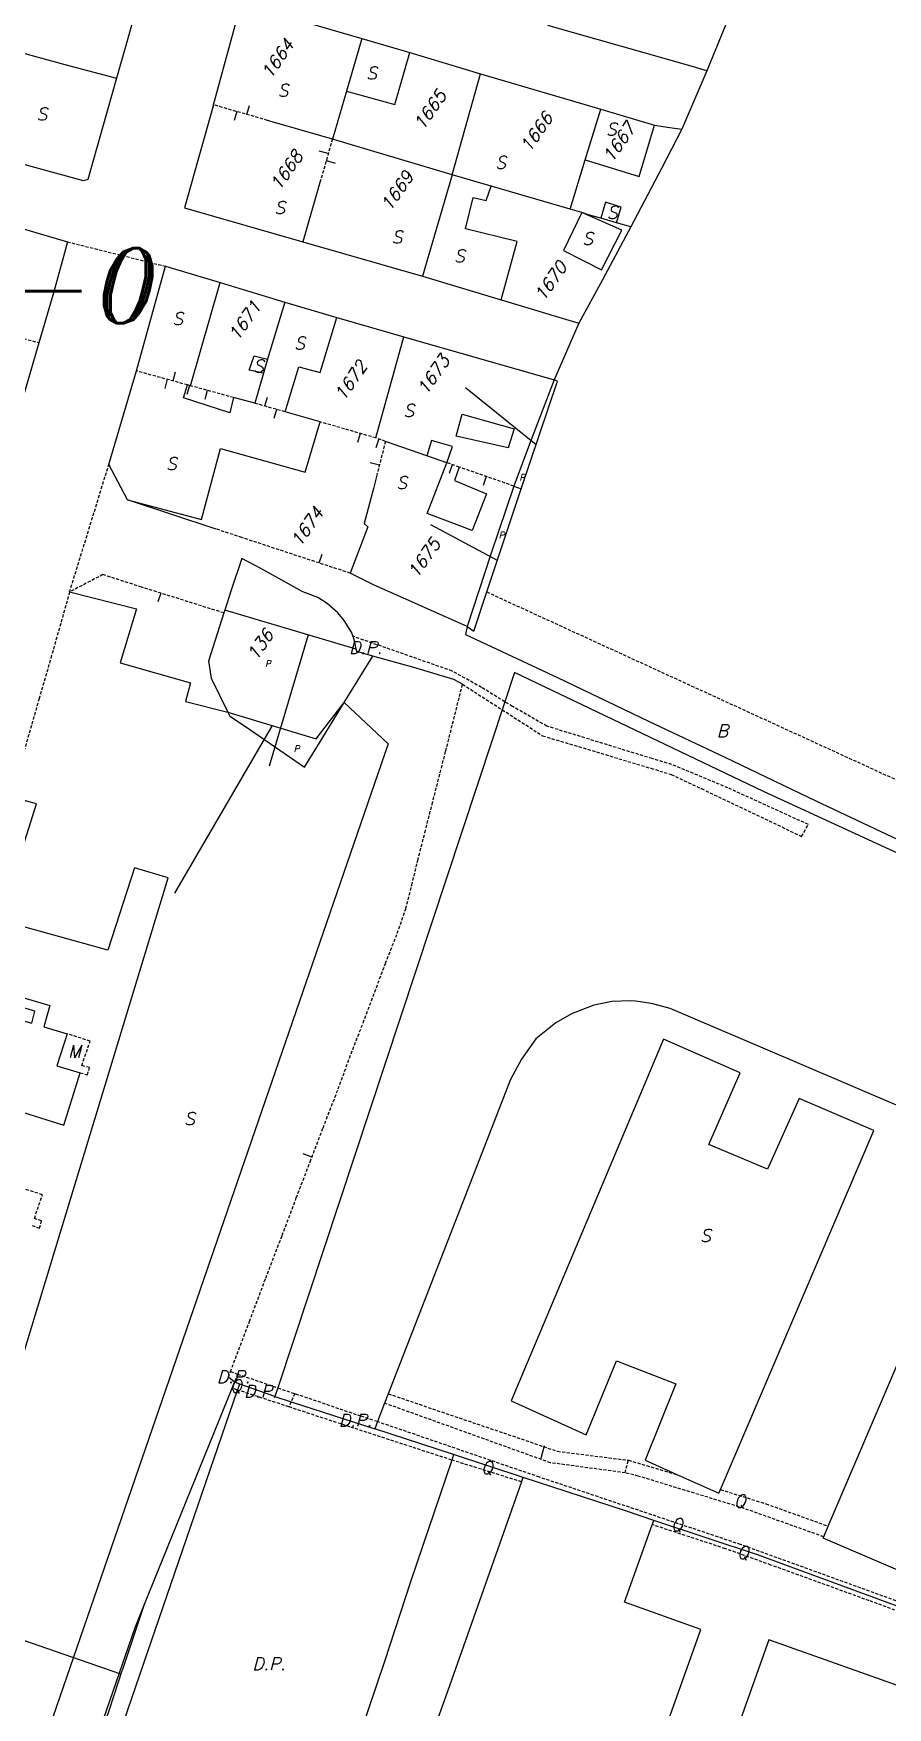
# Model space of a CAD drawing. Extents: x -334462 to -332769, y -29481 to -26664.
# Drawn here: x -333609.9 to -333541.5, y -28750.7 to -28616.8 of the extents above; entities that cross this region are included whole.
import ezdxf
from ezdxf.enums import TextEntityAlignment as Align

# ---------------------------------------------------------------- set-up
doc = ezdxf.new("R2010")
doc.units = 0
doc.header["$MEASUREMENT"] = 0
doc.linetypes.add('HIDDEN', pattern=[0.375, 0.25, -0.125])
for name, color, linetype in [('17', 7, 'CONTINUOUS'), ('18', 7, 'CONTINUOUS'), ('DP$DIVIDING$LINE', 7, 'CONTINUOUS'), ('EASEMENT$BOUNDA$', 7, 'CONTINUOUS'), ('ENC$$ST$$A$$TEXT', 7, 'CONTINUOUS'), ('ENCRO$$AREA$TEXT', 7, 'CONTINUOUS'), ('ENCROACHED$WALL', 7, 'CONTINUOUS'), ('MAP$SHEET$BOUND$', 7, 'CONTINUOUS'), ('PARCEL$BOUNDARY', 7, 'CONTINUOUS'), ('PARCEL$NUMBER', 7, 'CONTINUOUS'), ('SECTION$$A$', 7, 'CONTINUOUS'), ('STRUC$$FOOTPRINT', 7, 'CONTINUOUS')]:
    doc.layers.add(name, color=color, linetype=linetype)
doc.styles.add('ITALICT', font='ITALICT', dxfattribs={"height": 0.2})

msp = doc.modelspace()

# ---------------------------------------------------------------- linework, layer by layer
at = {"layer": '17', "color": 5, "linetype": 'Continuous'}
for p, q in [((-333593.58, -28623.06), (-333593.78, -28623.79)), ((-333592.77, -28623.3), (-333592.56, -28622.58)), ((-333586.27, -28626.43), (-333586.99, -28626.23)), ((-333586.42, -28626.97), (-333585.7, -28627.18)), ((-333599.15, -28644.48), (-333599.35, -28645.21)), ((-333598.68, -28644.61), (-333598.48, -28643.89)), ((-333591.33, -28646.63), (-333591.13, -28645.91)), ((-333590.41, -28646.89), (-333590.62, -28647.61))]:
    msp.add_line(p, q, dxfattribs=at)
at = {"layer": '17', "color": 1, "linetype": 'Continuous'}
for p, q in [((-333599.67, -28661.58), (-333599.9, -28662.29)), ((-333587.58, -28706.7), (-333588.28, -28706.43))]:
    msp.add_line(p, q, dxfattribs=at)
at = {"layer": '18', "color": 1, "linetype": 'Continuous'}
for p, q in [((-333597.37, -28644.97), (-333597.57, -28645.7)), ((-333595.94, -28645.37), (-333596.14, -28646.09)), ((-333583.72, -28648.8), (-333583.92, -28649.53)), ((-333582.21, -28649.25), (-333582.46, -28649.96)), ((-333582.17, -28651.34), (-333582.9, -28651.15)), ((-333576.34, -28651.31), (-333576.58, -28652.01)), ((-333573.63, -28652.25), (-333573.87, -28652.96)), ((-333586.99, -28659.17), (-333586.76, -28658.46))]:
    msp.add_line(p, q, dxfattribs=at)
at = {"layer": 'DP$DIVIDING$LINE', "color": 30, "linetype": 'HIDDEN'}
for p, q in [((-333607.14, -28633.48), (-333599.28, -28635.44)), ((-333606.96, -28661.49), (-333603.82, -28651.29))]:
    msp.add_line(p, q, dxfattribs=at)
at = {"layer": 'DP$DIVIDING$LINE', "color": 2, "linetype": 'HIDDEN'}
for p, q in [((-333575.52, -28668.87), (-333572.35, -28670.91)), ((-333594.09, -28723.85), (-333593.53, -28724.04)), ((-333593.53, -28724.04), (-333593.76, -28724.7)), ((-333593.53, -28724.04), (-333590.3, -28725.15)), ((-333589.41, -28726.67), (-333593.52, -28725.32)), ((-333590.3, -28725.15), (-333588.95, -28725.61)), ((-333588.95, -28725.61), (-333589.23, -28726.27)), ((-333589.23, -28726.27), (-333589.41, -28726.67))]:
    msp.add_line(p, q, dxfattribs=at)
for points in [[(-333572.14, -28670.27), (-333574.01, -28669.12), (-333576.35, -28667.81), (-333584.28, -28665.04)], [(-333572.35, -28670.91), (-333569.11, -28672.99), (-333560.45, -28675.59), (-333558.82, -28676.09), (-333556.4, -28677.22), (-333548.39, -28681.04), (-333547.85, -28680.09), (-333554.28, -28677.16), (-333558.78, -28675.29), (-333560.35, -28674.82), (-333568.78, -28672.22), (-333571.53, -28670.64), (-333572.14, -28670.27)], [(-333582.33, -28727.85), (-333583.65, -28727.42), (-333588.95, -28725.61)], [(-333576.38, -28730.92), (-333584.53, -28728.27), (-333589.41, -28726.67)]]:
    msp.add_lwpolyline(points, dxfattribs=at)
at = {"layer": 'EASEMENT$BOUNDA$', "color": 3, "linetype": 'HIDDEN'}
for p, q in [((-333573.58, -28661.49), (-333535.41, -28678.99)), ((-333593.52, -28725.32), (-333593.95, -28725.16)), ((-333570.79, -28732.67), (-333576.38, -28730.92)), ((-333562.51, -28731.94), (-333562.25, -28730.94)), ((-333562.25, -28730.94), (-333558.38, -28732.08))]:
    msp.add_line(p, q, dxfattribs=at)
for points in [[(-333606.11, -28699.94), (-333605.53, -28700.12), (-333605.37, -28699.53), (-333605.99, -28699.36), (-333605.31, -28697.41), (-333607.16, -28696.83)], [(-333609.96, -28712.17), (-333609.36, -28712.38), (-333609.21, -28711.8), (-333609.77, -28711.59), (-333609.14, -28709.7), (-333611.01, -28709.1)], [(-333581.47, -28725.62), (-333567.92, -28730.22), (-333562.25, -28730.94)], [(-333562.51, -28731.94), (-333568.48, -28731.14), (-333581.76, -28726.37)], [(-333438.21, -28785.3), (-333445.38, -28782.54), (-333457.18, -28776.41), (-333468.69, -28771.65), (-333482.6, -28765.93), (-333496.76, -28760.04), (-333507.82, -28755.49), (-333516.01, -28752.07), (-333537.66, -28743.33), (-333553.27, -28737.68), (-333569.36, -28732.29), (-333582.33, -28727.85)], [(-333546.62, -28737.06), (-333553.02, -28734.78), (-333561.46, -28732.2), (-333562.51, -28731.94)], [(-333554.88, -28733.28), (-333551.24, -28734.42), (-333546.26, -28736.21)], [(-333539.13, -28749.52), (-333536.71, -28744.54), (-333537.05, -28744.36), (-333542.98, -28742.17), (-333550.84, -28739.32), (-333554.49, -28738.01), (-333560.34, -28736.09)]]:
    msp.add_lwpolyline(points, dxfattribs=at)
at = {"layer": 'ENC$$ST$$A$$TEXT', "color": 1, "linetype": 'Continuous'}
for p, q in [((-333569.64, -28649.71), (-333575.27, -28645.17)), ((-333572.73, -28658.96), (-333578.06, -28656.13)), ((-333590.76, -28672.17), (-333598.58, -28685.58))]:
    msp.add_line(p, q, dxfattribs=at)
at = {"layer": 'ENCRO$$AREA$TEXT', "color": 5, "linetype": 'Continuous'}
for p, q in [((-333587.86, -28664.93), (-333590.98, -28675.43)), ((-333602.85, -28748.04), (-333611.93, -28744.91))]:
    msp.add_line(p, q, dxfattribs=at)
at = {"layer": 'ENCROACHED$WALL', "color": 5, "linetype": 'Continuous'}
msp.add_line((-333584.02, -28666.07), (-333594.55, -28662.95), dxfattribs=at)
msp.add_lwpolyline([(-333607.95, -28762.54), (-333607.76, -28762.61), (-333606.69, -28759.61), (-333605.33, -28755.53), (-333604.73, -28753.68), (-333603.75, -28750.79), (-333602.75, -28747.76), (-333602.74, -28747.72), (-333600.97, -28742.46)], dxfattribs=at)
at = {"layer": 'MAP$SHEET$BOUND$', "color": 6, "linetype": 'Continuous'}
for p, q in [((-333572.14, -28670.27), (-333572.35, -28670.91)), ((-333590.53, -28725.85), (-333593.34, -28724.84)), ((-333590.3, -28725.15), (-333590.53, -28725.85)), ((-333590.53, -28725.85), (-333589.23, -28726.27)), ((-333589.23, -28726.27), (-333582.55, -28728.42))]:
    msp.add_line(p, q, dxfattribs=at)
for points in [[(-333458.5, -28719.76), (-333459.58, -28721.39), (-333472.48, -28714.32), (-333532.01, -28686.38), (-333551.45, -28677.44), (-333571.37, -28667.93), (-333572.14, -28670.27)], [(-333572.35, -28670.91), (-333573.13, -28673.25), (-333590.3, -28725.15)]]:
    msp.add_lwpolyline(points, dxfattribs=at)
at = {"layer": 'PARCEL$BOUNDARY', "color": 7, "linetype": 'Continuous'}
for p, q in [((-333600.92, -28612.39), (-333603.2, -28620.38)), ((-333552.79, -28612.02), (-333555.96, -28619.8)), ((-333595.44, -28622.53), (-333593.22, -28614.41)), ((-333593.22, -28614.41), (-333583.57, -28617.22)), ((-333583.57, -28617.22), (-333584.8, -28621.42)), ((-333583.57, -28617.22), (-333579.75, -28618.35)), ((-333579.75, -28618.35), (-333574.07, -28620.04)), ((-333576.34, -28628.12), (-333574.07, -28620.04)), ((-333574.07, -28620.04), (-333564.46, -28622.87)), ((-333555.96, -28619.8), (-333557.97, -28624.48)), ((-333584.8, -28621.42), (-333585.93, -28625.26)), ((-333565.7, -28626.92), (-333564.46, -28622.87)), ((-333564.46, -28622.87), (-333560.15, -28624.16)), ((-333585.93, -28625.26), (-333591.12, -28623.77)), ((-333576.34, -28628.12), (-333585.93, -28625.26)), ((-333566.91, -28630.86), (-333565.7, -28626.92)), ((-333576.34, -28628.12), (-333578.72, -28636.22)), ((-333573.22, -28629.02), (-333576.34, -28628.12)), ((-333586.93, -28628.75), (-333588.29, -28633.47)), ((-333566.91, -28630.86), (-333573.22, -28629.02)), ((-333565.97, -28631.14), (-333566.91, -28630.86)), ((-333611.02, -28632.34), (-333607.14, -28633.48)), ((-333563.21, -28631.96), (-333564.46, -28631.59)), ((-333562.05, -28632.28), (-333563.21, -28631.96)), ((-333588.29, -28633.47), (-333578.72, -28636.22)), ((-333601.61, -28643.81), (-333599.28, -28635.44)), ((-333599.28, -28635.44), (-333594.9, -28636.73)), ((-333578.72, -28636.22), (-333572.42, -28638.12)), ((-333594.9, -28636.73), (-333589.75, -28638.3)), ((-333589.75, -28638.3), (-333591.13, -28642.88)), ((-333589.75, -28638.3), (-333585.59, -28639.53)), ((-333572.42, -28638.12), (-333566.21, -28640)), ((-333585.59, -28639.53), (-333580.23, -28641.07)), ((-333566.21, -28640), (-333568.2, -28644.51)), ((-333609.41, -28641.56), (-333610.96, -28646.9)), ((-333582.45, -28649.17), (-333580.23, -28641.07)), ((-333580.23, -28641.07), (-333568.2, -28644.51)), ((-333591.13, -28642.88), (-333591.44, -28644)), ((-333603.82, -28651.29), (-333601.61, -28643.81)), ((-333591.44, -28644), (-333592.13, -28646.4)), ((-333592.13, -28646.4), (-333593.84, -28645.94)), ((-333586.9, -28647.89), (-333589.72, -28647.08)), ((-333578.38, -28650.59), (-333581.69, -28649.44)), ((-333576.77, -28651.15), (-333578.38, -28650.59)), ((-333602.33, -28654.12), (-333603.82, -28651.29)), ((-333595.22, -28656.46), (-333602.33, -28654.12)), ((-333594.55, -28662.95), (-333594.62, -28663.17)), ((-333585, -28670.34), (-333582.71, -28666.62)), ((-333593.76, -28724.7), (-333594.25, -28724.29)), ((-333593.52, -28725.32), (-333593.34, -28724.84)), ((-333609.74, -28772.55), (-333593.52, -28725.32)), ((-333581.47, -28725.62), (-333581.76, -28726.37)), ((-333581.76, -28726.37), (-333582.33, -28727.85)), ((-333582.33, -28727.85), (-333582.55, -28728.42)), ((-333576.23, -28730.48), (-333576.38, -28730.92))]:
    msp.add_line(p, q, dxfattribs=at)
at = {"layer": 'PARCEL$BOUNDARY', "color": 2, "linetype": 'HIDDEN'}
for p, q in [((-333591.12, -28623.77), (-333595.44, -28622.53)), ((-333585.93, -28625.26), (-333586.93, -28628.75)), ((-333613.53, -28640.39), (-333609.41, -28641.56)), ((-333597.53, -28644.93), (-333601.61, -28643.81)), ((-333597.3, -28644.99), (-333597.53, -28644.93)), ((-333593.84, -28645.94), (-333597.3, -28644.99)), ((-333589.72, -28647.08), (-333592.13, -28646.4)), ((-333582.45, -28649.17), (-333586.9, -28647.89)), ((-333581.69, -28649.44), (-333582.45, -28649.17)), ((-333581.69, -28649.44), (-333582.38, -28652.15)), ((-333575.78, -28651.5), (-333576.77, -28651.15)), ((-333571.41, -28653.02), (-333575.78, -28651.5)), ((-333594.25, -28724.29), (-333594.09, -28723.85))]:
    msp.add_line(p, q, dxfattribs=at)
at = {"layer": 'PARCEL$BOUNDARY', "color": 7, "linetype": 'Continuous'}
for points in [[(-333555.96, -28619.8), (-333557.04, -28619.49), (-333568.7, -28616.18)], [(-333610.84, -28618.35), (-333607.33, -28619.31), (-333603.2, -28620.38)], [(-333603.2, -28620.38), (-333605.49, -28628.51), (-333605.84, -28628.61), (-333614.26, -28626.32), (-333620.13, -28624.69)], [(-333595.44, -28622.53), (-333597.78, -28630.77), (-333588.29, -28633.47)], [(-333557.97, -28624.48), (-333559.6, -28627.62), (-333562.05, -28632.28)], [(-333560.15, -28624.16), (-333558.94, -28624.34), (-333557.97, -28624.48)], [(-333564.46, -28631.59), (-333565.36, -28631.34), (-333565.97, -28631.14)], [(-333562.05, -28632.28), (-333564.33, -28636.53), (-333566.21, -28640)], [(-333607.14, -28633.48), (-333608.21, -28637.49), (-333609.41, -28641.56)], [(-333568.2, -28644.51), (-333570.15, -28649.66), (-333571.41, -28653.02)], [(-333582.38, -28652.15), (-333582.64, -28653.22), (-333583.4, -28656.02), (-333583.11, -28656.29), (-333584.5, -28659.99)], [(-333571.41, -28653.02), (-333573.25, -28658.46), (-333575.15, -28664.26)], [(-333584.28, -28665.04), (-333584.4, -28664.7), (-333584.99, -28663.78), (-333585.5, -28663.15), (-333586.35, -28662.4), (-333587.11, -28661.93), (-333587.87, -28661.65), (-333588.29, -28661.49), (-333591.66, -28659.62), (-333593.18, -28658.8), (-333594.03, -28661.35), (-333594.55, -28662.95)], [(-333575.15, -28664.26), (-333582.71, -28660.89), (-333584.5, -28659.99)], [(-333594.62, -28663.17), (-333595.85, -28667.03), (-333595.62, -28668.39), (-333594.29, -28671.11)], [(-333575.15, -28664.26), (-333575.28, -28664.89), (-333567.88, -28668.36), (-333560.63, -28671.81), (-333554.53, -28674.71), (-333547.25, -28678.19), (-333539.28, -28681.95), (-333537.69, -28682.75), (-333537.47, -28682.52), (-333535.51, -28679.15), (-333535.41, -28678.99)], [(-333584.02, -28666.07), (-333584.13, -28665.5), (-333584.28, -28665.04)], [(-333582.71, -28666.62), (-333583.99, -28666.24), (-333584.02, -28666.07)], [(-333575.52, -28668.87), (-333576.22, -28668.49), (-333579.42, -28667.52), (-333582.71, -28666.62)], [(-333594.29, -28671.11), (-333594.14, -28671.41), (-333592.89, -28672.26), (-333588.16, -28675.5), (-333586.76, -28673.21), (-333585, -28670.34)], [(-333431.41, -28755.53), (-333448.77, -28745.94), (-333466.97, -28735.86), (-333477.19, -28730.11), (-333483.08, -28726.87), (-333490.56, -28722.78), (-333495.44, -28720.4), (-333504.1, -28717.07), (-333516.78, -28712.16), (-333527.32, -28708.29), (-333548.72, -28699.14), (-333558.91, -28694.81), (-333560.29, -28694.44), (-333561.28, -28694.28), (-333561.69, -28694.23), (-333562.09, -28694.18), (-333563.54, -28694.25), (-333565.02, -28694.55), (-333566.79, -28695.24), (-333568.05, -28695.94), (-333569.65, -28697.24), (-333570.79, -28698.85), (-333571.69, -28700.49), (-333581.47, -28725.62)], [(-333576.38, -28730.92), (-333579.68, -28740.66), (-333581.76, -28747.04), (-333585.02, -28756.65), (-333587.54, -28764.01)]]:
    msp.add_lwpolyline(points, dxfattribs=at)
at = {"layer": 'PARCEL$BOUNDARY', "color": 2, "linetype": 'HIDDEN'}
for points in [[(-333584.5, -28659.99), (-333593.17, -28657.14), (-333595.22, -28656.46)], [(-333594.62, -28663.17), (-333601.2, -28661.1), (-333604.3, -28660.1), (-333606.96, -28661.49)], [(-333606.96, -28661.49), (-333608.4, -28666.58), (-333609.4, -28670.01), (-333611.08, -28675.88), (-333611.67, -28677.88)], [(-333594.09, -28723.85), (-333592.56, -28719.83), (-333591.27, -28716.37), (-333589.95, -28712.96), (-333588.82, -28709.95), (-333587.72, -28707.07), (-333586.68, -28704.36), (-333585.47, -28701.24), (-333584.44, -28698.43), (-333583.47, -28695.95), (-333581.69, -28691.2), (-333580.74, -28688.79), (-333580.06, -28686.83), (-333579.58, -28684.94), (-333579.1, -28682.96), (-333578.53, -28680.73), (-333577.96, -28678.49), (-333576.86, -28674.21), (-333575.52, -28668.87)]]:
    msp.add_lwpolyline(points, dxfattribs=at)
at = {"layer": 'SECTION$$A$', "color": 7, "linetype": 'Continuous'}
for p, q in [((-333593.95, -28725.16), (-333593.76, -28724.7)), ((-333593.34, -28724.84), (-333593.76, -28724.7)), ((-333600.97, -28742.46), (-333593.95, -28725.16)), ((-333576.23, -28730.48), (-333582.55, -28728.42)), ((-333570.66, -28732.31), (-333576.23, -28730.48))]:
    msp.add_line(p, q, dxfattribs=at)
for points in [[(-333560.22, -28735.75), (-333562.48, -28734.99), (-333570.66, -28732.31)], [(-333524.99, -28748.88), (-333536.94, -28744.08), (-333539.13, -28743.2), (-333551.85, -28738.54), (-333560.22, -28735.75)], [(-333607.86, -28762.28), (-333605.23, -28754.51), (-333601.72, -28744.31), (-333600.97, -28742.46)]]:
    msp.add_lwpolyline(points, dxfattribs=at)
at = {"layer": 'STRUC$$FOOTPRINT', "color": 1, "linetype": 'Continuous'}
for p, q in [((-333565.97, -28631.14), (-333567.45, -28634.18)), ((-333597.3, -28644.99), (-333594.9, -28636.73)), ((-333576.04, -28649.03), (-333575.54, -28647.26)), ((-333573.58, -28661.49), (-333570.83, -28653.25)), ((-333571.41, -28653.02), (-333570.83, -28653.25)), ((-333570.79, -28732.67), (-333570.66, -28732.31)), ((-333560.34, -28736.09), (-333560.22, -28735.75)), ((-333546.62, -28737.06), (-333546.26, -28736.21))]:
    msp.add_line(p, q, dxfattribs=at)
for points in [[(-333584.8, -28621.42), (-333580.94, -28622.51), (-333579.75, -28618.35)], [(-333565.7, -28626.92), (-333561.38, -28628.25), (-333560.15, -28624.16)], [(-333572.42, -28638.12), (-333571.15, -28633.46), (-333575.28, -28632.45), (-333574.66, -28629.94), (-333573.62, -28630.17), (-333573.22, -28629.02)], [(-333567.45, -28634.18), (-333564.4, -28635.72), (-333562.78, -28632.55), (-333565.97, -28631.14)], [(-333563.21, -28631.96), (-333562.83, -28630.71), (-333564.09, -28630.31), (-333564.46, -28631.59)], [(-333589.72, -28647.08), (-333588.61, -28643.48), (-333586.9, -28643.93), (-333585.59, -28639.53)], [(-333591.44, -28644), (-333592.58, -28643.76), (-333592.2, -28642.6), (-333591.13, -28642.88)], [(-333570.83, -28653.25), (-333567.93, -28644.62), (-333568.2, -28644.51)], [(-333593.84, -28645.94), (-333594.15, -28647.15), (-333597.84, -28645.96), (-333597.53, -28644.93)], [(-333575.54, -28647.26), (-333571.39, -28648.44), (-333571.87, -28649.97), (-333576.04, -28649.03)], [(-333602.33, -28654.12), (-333596.4, -28655.69), (-333594.89, -28650.01), (-333588.11, -28651.91), (-333586.9, -28647.89)], [(-333576.77, -28651.15), (-333576.33, -28649.85), (-333578, -28649.36), (-333578.38, -28650.59)], [(-333575.78, -28651.5), (-333576.17, -28652.57), (-333573.6, -28653.64), (-333574.75, -28656.58), (-333578.34, -28655.2), (-333576.77, -28651.15)], [(-333606.96, -28661.49), (-333601.6, -28662.84), (-333602.91, -28667.15), (-333597.3, -28668.76), (-333597.69, -28670.24), (-333594.29, -28671.11)], [(-333575.15, -28664.26), (-333574.62, -28664.62), (-333573.58, -28661.49)], [(-333585, -28670.34), (-333581.46, -28673.64), (-333611.57, -28761.01)], [(-333594.29, -28671.11), (-333587.22, -28673.23), (-333585, -28670.34)], [(-333621.49, -28757.97), (-333599.08, -28684.36), (-333601.77, -28683.56), (-333603.9, -28690.15), (-333612.57, -28687.73), (-333609.61, -28678.44), (-333611.67, -28677.88)], [(-333612.18, -28695.36), (-333609.99, -28695.98), (-333609.74, -28695.03), (-333613.57, -28693.9), (-333613.33, -28693.16), (-333608.53, -28694.57), (-333609.02, -28696.26), (-333607.16, -28696.83)], [(-333614.69, -28697.31), (-333615.93, -28701.46), (-333607.41, -28704.13), (-333606.11, -28699.94)], [(-333607.16, -28696.83), (-333607.97, -28699.38), (-333606.11, -28699.94)], [(-333554.88, -28733.28), (-333542.6, -28704.56), (-333548.58, -28701.99), (-333551.11, -28707.65), (-333555.8, -28705.67), (-333553.31, -28699.94), (-333559.43, -28697.26), (-333571.64, -28726.19), (-333565.63, -28728.91), (-333563.2, -28722.98), (-333558.46, -28724.82), (-333560.91, -28730.92), (-333558.38, -28732.08)], [(-333546.26, -28736.21), (-333534.25, -28708.15), (-333528.27, -28710.67), (-333530.63, -28716.4), (-333525.96, -28718.52), (-333523.44, -28712.76), (-333517.7, -28715.29), (-333529.22, -28742.42)], [(-333570.79, -28732.67), (-333576.56, -28748.98), (-333582.6, -28765.85)], [(-333558.38, -28732.08), (-333555.01, -28733.58), (-333554.88, -28733.28)], [(-333529.58, -28743.27), (-333530.05, -28744.37), (-333535.93, -28741.82), (-333533.26, -28735.82), (-333538.05, -28733.73), (-333540.69, -28739.73), (-333546.67, -28737.17), (-333546.62, -28737.06)], [(-333572.31, -28769.68), (-333569.99, -28763.24), (-333563.99, -28765.47), (-333560.25, -28755.09), (-333556.44, -28744.47), (-333562.56, -28742.29), (-333560.34, -28736.09)], [(-333539.13, -28749.52), (-333551.01, -28745.3), (-333553.41, -28752.05), (-333542.2, -28756.04)]]:
    msp.add_lwpolyline(points, dxfattribs=at)

# ---------------------------------------------------------------- texts
at = {"layer": 'DP$DIVIDING$LINE', "color": 4, "linetype": 'Continuous', "style": 'ITALICT'}
for p in [(-333583.27, -28665.94), (-333593.85, -28724.27), (-333591.68, -28725.42), (-333584.09, -28727.74)]:
    msp.add_text('D.P.', height=1, dxfattribs=at).set_placement(p, align=Align.MIDDLE)
at = {"layer": 'DP$DIVIDING$LINE', "color": 2, "linetype": 'Continuous', "style": 'ITALICT'}
msp.add_text('D.P.', height=1, dxfattribs=at).set_placement((-333591.01, -28747.22), align=Align.MIDDLE)
at = {"layer": 'EASEMENT$BOUNDA$', "color": 3, "linetype": 'Continuous', "style": 'ITALICT'}
for s, p in [('B', (-333554.73, -28672.59)), ('M', (-333606.58, -28698.24)), ('Q', (-333593.66, -28725.06)), ('I', (-333569.26, -28730.29)), ('Q', (-333573.57, -28731.58)), ('Q', (-333553.34, -28734.26)), ('Q', (-333558.37, -28736.14)), ('Q', (-333553.09, -28738.38))]:
    msp.add_text(s, height=1, dxfattribs=at).set_placement(p, align=Align.MIDDLE)
at = {"layer": 'ENC$$ST$$A$$TEXT', "color": 1, "linetype": 'Continuous', "style": 'ITALICT'}
for p in [(-333570.74, -28652.31), (-333572.39, -28656.93), (-333588.79, -28674.02)]:
    msp.add_text('P', height=0.5, dxfattribs=at).set_placement(p, align=Align.MIDDLE)
at = {"layer": 'ENCRO$$AREA$TEXT', "color": 5, "linetype": 'Continuous', "style": 'ITALICT'}
msp.add_text('P', height=0.5, dxfattribs=at).set_placement((-333591.1, -28667.22), align=Align.MIDDLE)
at = {"layer": 'MAP$SHEET$BOUND$', "color": 6, "linetype": 'Continuous', "style": 'ITALICT'}
msp.add_text('232001-00-011-0', height=6, dxfattribs=at).set_placement((-333642, -28637), align=Align.MIDDLE)
at = {"layer": 'PARCEL$NUMBER', "color": 7, "linetype": 'Continuous', "style": 'ITALICT'}
for s, p in [('1664', (-333590.33, -28618.85)), ('1665', (-333578.14, -28622.94)), ('1666', (-333569.61, -28624.72)), ('1667', (-333563.01, -28625.54)), ('1668', (-333589.62, -28627.78)), ('1669', (-333580.77, -28629.42)), ('1670', (-333568.48, -28636.64)), ('1671', (-333592.96, -28639.8)), ('1672', (-333584.47, -28644.59)), ('1673', (-333577.87, -28644.13)), ('1674', (-333587.98, -28656.29)), ('1675', (-333578.61, -28658.79)), ('136', (-333591.72, -28665.72))]:
    msp.add_text(s, height=1, rotation=55.2388, dxfattribs=at).set_placement(p, align=Align.MIDDLE)
at = {"layer": 'STRUC$$FOOTPRINT', "color": 1, "linetype": 'Continuous', "style": 'ITALICT'}
for p in [(-333582.8, -28619.98), (-333589.89, -28621.37), (-333609.18, -28623.26), (-333563.61, -28624.48), (-333572.47, -28627.14), (-333590.14, -28630.75), (-333563.54, -28631.13), (-333580.77, -28633.1), (-333565.51, -28633.23), (-333575.77, -28634.62), (-333598.31, -28639.63), (-333588.56, -28641.59), (-333591.85, -28643.43), (-333579.82, -28646.98), (-333598.82, -28651.23), (-333580.39, -28652.75), (-333597.37, -28703.62), (-333556.08, -28712.97)]:
    msp.add_text('S', height=1, dxfattribs=at).set_placement(p, align=Align.MIDDLE)

doc.saveas('drawing.dxf')
